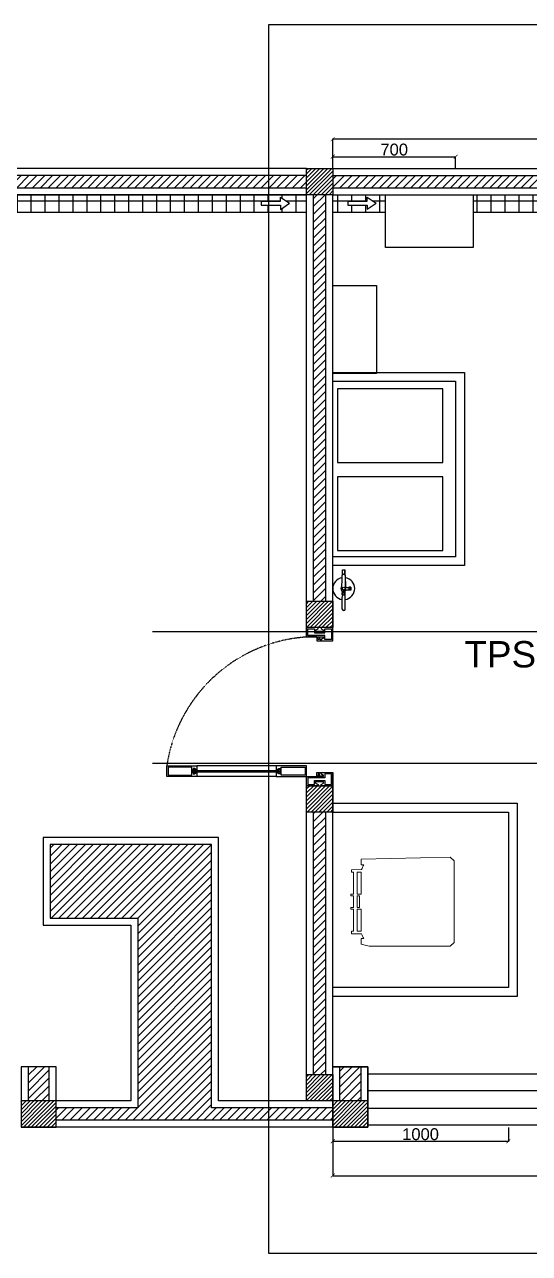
# Model space of a CAD drawing. Header units: millimetres. Extents: x -152054 to 94068, y -14280 to 91468.
# Drawn here: x -77724 to -74849, y 25102 to 32099 of the extents above; entities that cross this region are included whole.
import ezdxf

# ---------------------------------------------------------------- set-up
doc = ezdxf.new("R2010")
doc.units = ezdxf.units.MM
doc.linetypes.add('HIDDEN', pattern=[0.375, 0.25, -0.125])
doc.layers.add('001_Dark_1 10', color=7, linetype='Continuous', lineweight=0)
doc.layers.add('ALM', color=120, linetype='Continuous')
doc.styles.get("Standard").update_dxf_attribs({"font": 'arial.ttf'})
doc.dimstyles.new('ISO-25', dxfattribs={"dimtxt": 67.5, "dimasz": 22.5, "dimexe": 1.25, "dimexo": 0.625, "dimgap": 5.63, "dimtad": 1, "dimtoh": 1, "dimdec": 0, "dimtxsty": 'Standard', "dimblk": 'ARCHTICK', "dimcen": 2.5, "dimclrd": 40, "dimclre": 40, "dimclrt": 1, "dimadec": 0, "dimazin": 0, "dimtfac": 1, "dimtdec": 0, "dimtmove": 0, "dimatfit": 3, "dimldrblk": 'BOXFILLED', "dimfxl": 1, "dimarcsym": 0})
pattern_1 = [(45, (17246.474, -14624.232), (-11.2253202, 11.2253202), [])]
pattern_2 = [(45, (17246.474, -14624.232), (-22.45064, 22.45064), [])]

# ---------------------------------------------------------------- blocks, each defined once
blk = doc.blocks.new('_ArchTick')
at = {"color": 0, "linetype": 'ByBlock', "const_width": 0.15}
blk.add_lwpolyline([(-0.5, -0.5), (0.5, 0.5)], dxfattribs=at)
blk = doc.blocks.new('*D118')
at = {"color": 40, "lineweight": -2, "transparency": 16777216}
for p, q in [((-75969.2, 31281.4), (-75969.2, 31448.2)), ((-72769.2, 31446.9), (-75969.2, 31446.9)), ((-72769.2, 31281.4), (-72769.2, 31448.2))]:
    blk.add_line(p, q, dxfattribs=at)
at = {"layer": 'Defpoints', "color": 0, "transparency": 16777216}
for p in [(-75969.2, 31446.9), (-75969.2, 31280.7), (-72769.2, 31280.7)]:
    blk.add_point(p, dxfattribs=at)
at = {"color": 40, "lineweight": -2, "transparency": 16777216, "xscale": 22.5, "yscale": 22.5, "zscale": 22.5, "rotation": 180}
blk.add_blockref('_ArchTick', (-75969.2, 31446.9), dxfattribs=at)
at = {"color": 40, "lineweight": -2, "transparency": 16777216, "xscale": 22.5, "yscale": 22.5, "zscale": 22.5}
blk.add_blockref('_ArchTick', (-72769.2, 31446.9), dxfattribs=at)
at = {"color": 1, "transparency": 16777216, "insert": (-74369.2, 31487), "char_height": 67.5, "attachment_point": 5}
blk.add_mtext('3200', dxfattribs=at)
blk = doc.blocks.new('_BoxFilled')
at = {"color": 0, "linetype": 'ByBlock', "lineweight": -2}
blk.add_line((-0.5, 0), (-1, 0), dxfattribs=at)
at = {"color": 0, "linetype": 'ByBlock'}
blk.add_solid([(-0.5, 0.5), (0.5, 0.5), (-0.5, -0.5), (0.5, -0.5)], dxfattribs=at)
blk = doc.blocks.new('*D120')
at = {"color": 40, "lineweight": -2, "transparency": 16777216}
for p, q in [((-75969.2, 25820.1), (-75969.2, 25543.9)), ((-72044.2, 25820.1), (-72044.2, 25543.9)), ((-75969.2, 25545.1), (-72044.2, 25545.1))]:
    blk.add_line(p, q, dxfattribs=at)
at = {"layer": 'Defpoints', "color": 0, "transparency": 16777216}
for p in [(-75969.2, 25820.7), (-72044.2, 25820.7), (-72044.2, 25545.1)]:
    blk.add_point(p, dxfattribs=at)
at = {"color": 40, "lineweight": -2, "transparency": 16777216, "xscale": 22.5, "yscale": 22.5, "zscale": 22.5, "rotation": 180}
blk.add_blockref('_ArchTick', (-75969.2, 25545.1), dxfattribs=at)
at = {"color": 40, "lineweight": -2, "transparency": 16777216, "xscale": 22.5, "yscale": 22.5, "zscale": 22.5}
blk.add_blockref('_ArchTick', (-72044.2, 25545.1), dxfattribs=at)
at = {"color": 1, "transparency": 16777216, "insert": (-74006.7, 25585.2), "char_height": 67.5, "attachment_point": 5}
blk.add_mtext('3925', dxfattribs=at)
blk = doc.blocks.new('*D117')
at = {"color": 40, "lineweight": -2, "transparency": 16777216}
for p, q in [((-75969.2, 25820.1), (-75969.2, 25739.6)), ((-74969.2, 25818.6), (-74969.2, 25739.6)), ((-75969.2, 25740.8), (-74969.2, 25740.8))]:
    blk.add_line(p, q, dxfattribs=at)
at = {"layer": 'Defpoints', "color": 0, "transparency": 16777216}
for p in [(-75969.2, 25820.7), (-74969.2, 25819.3), (-74969.2, 25740.8)]:
    blk.add_point(p, dxfattribs=at)
at = {"color": 40, "lineweight": -2, "transparency": 16777216, "xscale": 22.5, "yscale": 22.5, "zscale": 22.5, "rotation": 180}
blk.add_blockref('_ArchTick', (-75969.2, 25740.8), dxfattribs=at)
at = {"color": 40, "lineweight": -2, "transparency": 16777216, "xscale": 22.5, "yscale": 22.5, "zscale": 22.5}
blk.add_blockref('_ArchTick', (-74969.2, 25740.8), dxfattribs=at)
at = {"color": 1, "transparency": 16777216, "insert": (-75469.2, 25780.9), "char_height": 67.5, "attachment_point": 5}
blk.add_mtext('1000', dxfattribs=at)
blk = doc.blocks.new('*D102')
at = {"color": 40, "lineweight": -2, "transparency": 16777216}
for p, q in [((-75969.2, 31281.4), (-75969.2, 31348.5)), ((-75969.2, 31347.2), (-75269.2, 31347.2)), ((-75269.2, 31281.4), (-75269.2, 31348.5))]:
    blk.add_line(p, q, dxfattribs=at)
at = {"layer": 'Defpoints', "color": 0, "transparency": 16777216}
for p in [(-75269.2, 31347.2), (-75969.2, 31280.7), (-75269.2, 31280.7)]:
    blk.add_point(p, dxfattribs=at)
at = {"color": 40, "lineweight": -2, "transparency": 16777216, "xscale": 22.5, "yscale": 22.5, "zscale": 22.5, "rotation": 180}
blk.add_blockref('_ArchTick', (-75969.2, 31347.2), dxfattribs=at)
at = {"color": 40, "lineweight": -2, "transparency": 16777216, "xscale": 22.5, "yscale": 22.5, "zscale": 22.5}
blk.add_blockref('_ArchTick', (-75269.2, 31347.2), dxfattribs=at)
at = {"color": 1, "transparency": 16777216, "insert": (-75619.2, 31387.3), "char_height": 67.5, "attachment_point": 5}
blk.add_mtext('700', dxfattribs=at)
blk = doc.blocks.new('Fire Extinguisher_top_dwgmodels.com')
at = {"color": 0}
for p, q in [((-111.7, 8), (-47, 8)), ((-34.9, 6.6), (-37.6, 6.6)), ((-34.9, 8), (-34.9, -8)), ((-34.9, 8), (-23.5, 8)), ((-34.9, 4.6), (-23.2, 4.6)), ((-34.8, 5.7), (-23.2, 5.7)), ((-18.9, 6.3), (-18.9, -6.3)), ((-18.9, 6.3), (-13.5, 6.3)), ((-13.5, -10), (-13.5, 10)), ((-13.5, 10), (70.6, 8.9)), ((10.3, 9.7), (10.3, 11.5)), ((10.7, 9.7), (10.7, 11.5)), ((75, 7.5), (102.5, 7.5)), ((76.7, 5.9), (102.5, 5.9)), ((78.5, 0.9), (78.5, -0.9)), ((102.5, 7.5), (102.5, -7.5)), ((-111.7, -8), (-47, -8)), ((-34.9, -6.6), (-37.6, -6.6)), ((-34.9, -4.6), (-23.2, -4.6)), ((-34.9, -8), (-23.5, -8)), ((-34.8, -5.7), (-23.2, -5.7)), ((-18.9, -6.3), (-13.5, -6.3)), ((-13.5, -10), (70.6, -8.9)), ((-8, -38), (-8, -28.4)), ((8, -28.4), (-8, -28.4)), ((-8, -36.1), (8, -36.1)), ((8, -38), (-8, -38)), ((-6, -9.9), (-6, -28.4)), ((6, -9.7), (6, -28.4)), ((8, -38), (8, -28.4)), ((10.3, -9.7), (10.3, -9.7)), ((10.7, -9.9), (10.7, -9.7)), ((10.8, -10.2), (11, -9.9)), ((10.9, -10.4), (38.5, -10.4)), ((10.9, -11.2), (38.5, -11.2)), ((75, -7.5), (102.5, -7.5)), ((76.7, -5.9), (102.5, -5.9))]:
    blk.add_line(p, q, dxfattribs=at)
blk.add_circle((0, 0), 8, dxfattribs=at)
for centre, radius, start, end in [((-111.7, 0), 8, 90, 270), ((0, 0), 60, 8.63634, 172.33774), ((-48.9, -37), 45.1, 75.45516, 87.51639), ((-23.6, 0.6), 7.45, 50.21268, 88.81165), ((-23.3, 7.7), 1.98, 271.9881, 358.95264), ((-25.5, 0), 5.13, 297.45336, 62.54664), ((0, 0), 16, 147.62977, 156.90324), ((0, 0), 16, 37.06115, 141.38095), ((10.5, 11.5), 0.177, 14.08515, 165.91485), ((70.5, 0.9), 8, 0, 89.22105), ((0, 0), 60, 187.66226, 351.36366), ((-48.9, 37), 45.1, 272.48361, 284.54484), ((-23.6, -0.6), 7.45, 271.18835, 309.78732), ((-23.3, -7.7), 1.98, 1.04736, 88.0119), ((0, 0), 16, 203.09676, 212.37023), ((0, 0), 16, 218.61905, 247.97569), ((-11.2, -9.9), 0.819, 184.1848, 357.37311), ((0, 0), 16, 292.02431, 310.05582), ((10.5, -11), 1.25, 101.81013, 350.17322), ((10.5, -11), 0.907, 90, 346.38439), ((10.2, -9.7), 0.107, 282.29411, 2.93082), ((10.4, -9.9), 0.229, 277.22721, 346.97369), ((11.1, -10.8), 0.447, 116.56505, 243.43495), ((0, 0), 16, 312.00128, 315.45352), ((10.5, -11), 0.907, 40.29761, 70.77738), ((10.5, -11), 1.25, 27.96289, 66.6982), ((0, 0), 16, 319.34614, 322.93885), ((38.3, -10.8), 0.447, 296.56505, 63.43495), ((70.5, -0.9), 8, 270.77895, 0)]:
    blk.add_arc(centre, radius, start, end, dxfattribs=at)

msp = doc.modelspace()

# ---------------------------------------------------------------- hatches: boundary and pattern name
at = {"transparency": 33554559}
h = msp.add_hatch(dxfattribs=at)
h.set_pattern_fill('ANSI31', color=1, scale=5)
h.set_pattern_definition(pattern_1)
h.paths.add_polyline_path([(-81084.2, 31280.7), (-81234.2, 31280.7), (-81234.2, 31130.7), (-81084.2, 31130.7)])
h.paths.add_polyline_path([(-78676.7, 31280.7), (-78676.7, 31130.7), (-78526.7, 31130.7), (-78526.7, 31280.7)])
h.paths.add_polyline_path([(-75969.2, 31130.7), (-75969.2, 31280.7), (-76119.2, 31280.7), (-76119.2, 31130.7)])
h.paths.add_polyline_path([(-72619.2, 31280.7), (-72769.2, 31280.7), (-72769.2, 31130.7), (-72619.2, 31130.7)])
h.paths.add_polyline_path([(-72619.2, 29935.7), (-72769.2, 29935.7), (-72769.2, 29785.7), (-72619.2, 29785.7)])
h.paths.add_polyline_path([(-72044.2, 29935.7), (-72194.2, 29935.7), (-72194.2, 29785.7), (-72044.2, 29785.7)])
h.paths.add_polyline_path([(-72044.2, 25970.7), (-72194.2, 25970.7), (-72194.2, 25820.7), (-72044.2, 25820.7)])
h.paths.add_polyline_path([(-72929.2, 25970.7), (-73129.2, 25970.7), (-73129.2, 25820.7), (-72929.2, 25820.7)])
h.paths.add_polyline_path([(-75969.2, 25820.7), (-75769.2, 25820.7), (-75769.2, 25970.7), (-75969.2, 25970.7)])
h.paths.add_polyline_path([(-76119.2, 25970.7), (-75969.2, 25970.7), (-75969.2, 26120.7), (-76119.2, 26120.7)])
h.paths.add_polyline_path([(-77744.2, 25820.7), (-77544.2, 25820.7), (-77544.2, 25970.7), (-77744.2, 25970.7)])
h.paths.add_polyline_path([(-75969.2, 27615.7), (-75969.2, 27765.7), (-76119, 27765.7), (-76119, 27615.7)])
h.paths.add_polyline_path([(-80384, 25970.7), (-80584, 25970.7), (-80584, 25820.7), (-80384, 25820.7)])
h.paths.add_polyline_path([(-81084.2, 25970.7), (-81234.2, 25970.7), (-81234.2, 25820.7), (-81084.2, 25820.7)])
h.paths.add_polyline_path([(-81234.2, 27130.7), (-81084.2, 27130.7), (-81084.2, 27280.7), (-81234.2, 27280.7)])
h.paths.add_polyline_path([(-82384.2, 27130.7), (-82234.2, 27130.7), (-82234.2, 27280.7), (-82384.2, 27280.7)])
h.paths.add_polyline_path([(-81234.2, 29130.7), (-81084.2, 29130.7), (-81084.2, 29280.7), (-81234.2, 29280.7)])
h.paths.add_polyline_path([(-82234.2, 29130.7), (-82234.2, 29280.7), (-82384.2, 29280.7), (-82384.2, 29130.7)])
h = msp.add_hatch()
h.set_pattern_fill('ANSI31', color=1, scale=10)
h.set_pattern_definition(pattern_2)
h.paths.add_polyline_path([(-76119.2, 31170.7), (-76119.2, 31240.7), (-78526.7, 31240.7), (-78526.7, 31170.7)])
h = msp.add_hatch()
h.set_pattern_fill('ANSI31', color=1, scale=10)
h.set_pattern_definition(pattern_2)
h.paths.add_polyline_path([(-75969.2, 31240.7), (-75969.2, 31170.7), (-72769.2, 31170.7), (-72769.2, 31240.7)])
h = msp.add_hatch()
h.set_pattern_fill('ANSI37', color=4, scale=25, angle=45)
h.set_pattern_definition([(90, (17246.474, -14624.23), (-79.375, 0), []), (180, (17246.474, -14624.23), (0, -79.375), [])])
h.paths.add_polyline_path([(-72769.2, 31130.7), (-75169.2, 31130.7), (-75169.2, 31030.7), (-72769.2, 31030.7)])
h.paths.add_polyline_path([(-73925.5, 31092.3), (-73815.4, 31092.5), (-73815.4, 31115.7), (-73764.3, 31080.9), (-73815.3, 31046), (-73815.4, 31069.2), (-73925.5, 31069.1)], flags=16)
h.paths.add_polyline_path([(-74493.7, 31072.5), (-74544.8, 31037.6), (-74544.8, 31060.8), (-74654.9, 31060.6), (-74654.9, 31083.9), (-74544.8, 31084), (-74544.9, 31107.3)], flags=16)
h.paths.add_polyline_path([(-72896, 31080.7, -1), (-72975.9, 31080.7, -1)], flags=16)
h.paths.add_polyline_path([(-72902.4, 31080.7, -1), (-72969.4, 31080.7, -1)], flags=0)
h.paths.add_polyline_path([(-75669.2, 31130.7), (-75969.2, 31130.7), (-75969.2, 31030.7), (-75669.2, 31030.7)])
h.paths.add_polyline_path([(-75882.5, 31093.7), (-75772.4, 31093.8), (-75772.4, 31117.1), (-75721.3, 31082.3), (-75772.3, 31047.4), (-75772.4, 31070.6), (-75882.5, 31070.4)], flags=16)
h.paths.add_polyline_path([(-76119.2, 31130.7), (-81084.2, 31130.7), (-81084.2, 31030.7), (-76119.2, 31030.7)])
h.paths.add_polyline_path([(-78756.8, 31079.7), (-78807.8, 31044.8), (-78807.8, 31068), (-78917.9, 31067.9), (-78918, 31091.1), (-78807.9, 31091.3), (-78807.9, 31114.5)], flags=16)
h.paths.add_polyline_path([(-76377.2, 31070.4), (-76377.3, 31093.6), (-76267.2, 31093.8), (-76267.2, 31117), (-76216.1, 31082.3), (-76267.1, 31047.3), (-76267.1, 31070.6)], flags=16)
h.paths.add_polyline_path([(-80812.3, 31078), (-80863.3, 31043.1), (-80863.3, 31066.3), (-80973.4, 31066.2), (-80973.5, 31089.4), (-80863.4, 31089.6), (-80863.4, 31112.8)], flags=16)
h.paths.add_polyline_path([(-81234.2, 31130.7), (-82234.2, 31130.7), (-82234.2, 31030.7), (-81234.2, 31030.7)])
h.paths.add_polyline_path([(-81612.6, 31076.6), (-81663.6, 31041.7), (-81663.7, 31064.9), (-81773.8, 31064.8), (-81773.8, 31088), (-81663.7, 31088.2), (-81663.7, 31111.4)], flags=16)
h = msp.add_hatch()
h.set_pattern_fill('ANSI31', color=1, scale=10)
h.set_pattern_definition(pattern_2)
h.paths.add_polyline_path([(-76009.2, 31130.7), (-76079.2, 31130.7), (-76079.2, 28816.1), (-76009.2, 28816.1)])
h = msp.add_hatch(dxfattribs=at)
h.set_pattern_fill('ANSI31', color=1, scale=5)
h.set_pattern_definition(pattern_1)
h.paths.add_polyline_path([(-75969.2, 28816.1), (-76119.2, 28816.1), (-76119.2, 28666.1), (-75969.2, 28666.1)])
at = {"true_color": 0xed1f24}
h = msp.add_hatch(dxfattribs=at)
h.set_pattern_fill('ANSI31', color=240, scale=15, angle=-90)
h.set_pattern_definition([(315, (-79261.75, 35306.906), (33.67596, 33.67596), [])])
h.paths.add_polyline_path([(-76021.6, 27826.4), (-76035.1, 27833.1), (-76036.6, 27832.2), (-76023.1, 27825.5)])
h = msp.add_hatch()
h.set_pattern_fill('ANSI31', color=1, scale=10)
h.set_pattern_definition(pattern_2)
h.paths.add_polyline_path([(-76009.2, 27615.7), (-76079.2, 27615.7), (-76079.2, 26120.7), (-76009.2, 26120.7)])
h = msp.add_hatch()
h.set_pattern_fill('ANSI31', color=1, scale=10)
h.set_pattern_definition(pattern_2)
h.paths.add_polyline_path([(-75969.2, 25930.7), (-76659.2, 25930.7), (-76659.2, 27430.7), (-77579.2, 27430.7), (-77579.2, 27010.7), (-77369.2, 27010.7), (-77079.2, 27010.7), (-77079.2, 25930.7), (-77544.2, 25930.7), (-77544.2, 25860.7), (-75969.2, 25860.7)])
h = msp.add_hatch()
h.set_pattern_fill('ANSI31', color=1, scale=10)
h.set_pattern_definition(pattern_2)
h.paths.add_polyline_path([(-77584.2, 26165.7), (-77704.2, 26165.7), (-77704.2, 25970.7), (-77584.2, 25970.7)])
h = msp.add_hatch()
h.set_pattern_fill('ANSI31', color=1, scale=10)
h.set_pattern_definition(pattern_2)
h.paths.add_polyline_path([(-75809.2, 26165.7), (-75929.2, 26165.7), (-75929.2, 25970.7), (-75809.2, 25970.7)])

# ---------------------------------------------------------------- linework, layer by layer
at = {"color": 1}
msp.add_lwpolyline([(-76333.5, 32099.3), (-71349.5, 32099.3), (-71349.5, 25102.4), (-76333.5, 25102.4)], close=True, dxfattribs=at)
for points in [[(-76119.2, 31280.7), (-82384.2, 31280.7)], [(-76119.2, 31280.7), (-72619.2, 31280.7), (-72619.2, 29935.7), (-72044.2, 29935.7), (-72044.2, 25820.7), (-73079.2, 25820.7)], [(-76119.2, 31240.7), (-78526.7, 31240.7)], [(-75969.2, 31240.7), (-72769.2, 31240.7)], [(-78526.7, 31170.7), (-76119.2, 31170.7)], [(-75969.2, 31170.7), (-72769.2, 31170.7)], [(-76119.2, 31130.7), (-81084.2, 31130.7)], [(-81084.2, 31130.7), (-76119.2, 31130.7)], [(-76377.3, 31093.6), (-76267.2, 31093.8)], [(-76377.3, 31093.6), (-76377.2, 31070.4)], [(-76377.2, 31070.4), (-76267.1, 31070.6)], [(-76267.2, 31093.8), (-76267.2, 31117), (-76216.1, 31082.3)], [(-76267.1, 31070.6), (-76267.1, 31047.3), (-76216.1, 31082.3)], [(-76119.2, 28611.8), (-76119.2, 31130.7)], [(-76079.2, 28816.1), (-76079.2, 31130.7)], [(-76009.2, 28816.1), (-76009.2, 31130.7)], [(-75969.2, 28591.2), (-75969.2, 31130.7), (-72769.2, 31130.7), (-72769.2, 29785.7), (-72194.2, 29785.7), (-72194.2, 25970.7), (-72929.2, 25970.7), (-72929.2, 26165.7), (-73129.2, 26165.7), (-73129.2, 25970.7)], [(-75969.2, 31130.7), (-72769.2, 31130.7)], [(-75882.5, 31093.7), (-75772.4, 31093.8)], [(-75882.5, 31093.7), (-75882.5, 31070.4)], [(-75882.5, 31070.4), (-75772.4, 31070.6)], [(-75772.4, 31093.8), (-75772.4, 31117.1), (-75721.3, 31082.3)], [(-75772.4, 31070.6), (-75772.3, 31047.4), (-75721.3, 31082.3)], [(-75669.2, 31130.7), (-75169.2, 31130.7), (-75169.2, 30830.7), (-75669.2, 30830.7), (-75669.2, 31130.7)], [(-81084.2, 31030.7), (-76119.2, 31030.7)], [(-75969.2, 31030.7), (-75669.2, 31030.7)], [(-75169.2, 31030.7), (-72769.2, 31030.7)], [(-75969.2, 30613.4), (-75719.2, 30613.4), (-75719.2, 30113.4), (-75969.2, 30113.4), (-75969.2, 30613.4)], [(-75969.2, 30118.5), (-75219.2, 30118.5), (-75219.2, 29018.5), (-75969.2, 29018.5)], [(-75969.2, 30068.5), (-75269.2, 30068.5), (-75269.2, 29068.5), (-75969.2, 29068.5), (-75969.2, 30068.5)], [(-75341.5, 30025.5), (-75941.5, 30025.5), (-75941.5, 29605.5), (-75341.5, 29605.5), (-75341.5, 30025.5)], [(-76995.5, 28644.5), (-69970.1, 28644.5), (-69970.1, 29458.4)], [(-75341.5, 29524.9), (-75941.5, 29524.9), (-75941.5, 29104.9), (-75341.5, 29104.9), (-75341.5, 29524.9)], [(-75969.2, 28666.1), (-76119.2, 28666.1)], [(-76995.5, 27893.9), (-69970.1, 27893.9), (-69970.1, 27080.1)], [(-76119.2, 25970.7), (-76119.2, 27878)], [(-75969.2, 26165.7), (-75969.2, 27840.6)], [(-76119, 27765.7), (-75969.2, 27765.7)], [(-76094.2, 27765.7), (-75969.2, 27765.7)], [(-75969.2, 27665.7), (-74919.2, 27665.7), (-74919.2, 26565.7), (-75969.2, 26565.7)], [(-76079.2, 26120.7), (-76079.2, 27615.7)], [(-76009.2, 26120.7), (-76009.2, 27615.7)], [(-75969.2, 27615.7), (-74969.2, 27615.7), (-74969.2, 26615.7), (-75969.2, 26615.7), (-75969.2, 27615.7)], [(-75969.2, 25970.7), (-76619.2, 25970.7), (-76619.2, 27470.7), (-77619.2, 27470.7), (-77619.2, 26970.7), (-77369.2, 26970.7), (-77119.2, 26970.7)], [(-75969.2, 25930.7), (-76659.2, 25930.7), (-76659.2, 27430.7), (-77579.2, 27430.7), (-77579.2, 27010.7), (-77369.2, 27010.7), (-77079.2, 27010.7)], [(-77079.2, 27010.7), (-77079.2, 25930.7)], [(-77119.2, 26970.7), (-77119.2, 25970.7)], [(-77544.2, 25970.7), (-77544.2, 26165.7), (-77744.2, 26165.7), (-77744.2, 25970.7)], [(-77704.2, 26165.7), (-77704.2, 25970.7)], [(-77584.2, 25970.7), (-77584.2, 26165.7)], [(-77544.2, 25970.7), (-77544.2, 26165.7)], [(-75769.2, 25970.7), (-75769.2, 26165.7), (-75969.2, 26165.7), (-75969.2, 26165.7)], [(-75929.2, 25970.7), (-75929.2, 26165.7)], [(-75809.2, 26165.7), (-75809.2, 25970.7)], [(-75769.2, 26125.3), (-73129.2, 26125.3)], [(-75769.2, 26030.3), (-73129.2, 26030.3)], [(-77119.2, 25970.7), (-77544.2, 25970.7)], [(-75969.2, 25970.7), (-76619.2, 25970.7)], [(-75769.2, 25970.7), (-75769.2, 25820.7)], [(-77079.2, 25930.7), (-77544.2, 25930.7)], [(-75769.2, 25930.3), (-73129.2, 25930.3)], [(-76119.2, 25820.7), (-77744.2, 25820.7)], [(-75969.2, 25860.7), (-77544.2, 25860.7)], [(-75769.2, 25820.7), (-76119.2, 25820.7)], [(-75769.2, 25834.4), (-73129.2, 25834.4)]]:
    msp.add_lwpolyline(points)
for points in [[(-75969.2, 31130.7), (-76119.2, 31130.7), (-76119.2, 31280.7), (-75969.2, 31280.7)], [(-75969.2, 28666.1), (-76119.2, 28666.1), (-76119.2, 28816.1), (-75969.2, 28816.1)], [(-75969, 27615.7), (-76119, 27615.7), (-76119, 27765.7), (-75969, 27765.7)], [(-75969.2, 25970.7), (-76119.2, 25970.7), (-76119.2, 26120.7), (-75969.2, 26120.7)], [(-75769.2, 25820.7), (-75969.2, 25820.7), (-75969.2, 26165.7), (-75769.2, 26165.7)], [(-77744.2, 25820.7), (-77544.2, 25820.7), (-77544.2, 25970.7), (-77744.2, 25970.7)], [(-75969.2, 25820.7), (-75769.2, 25820.7), (-75769.2, 25970.7), (-75969.2, 25970.7)]]:
    msp.add_lwpolyline(points, close=True)
at = {"layer": '001_Dark_1 10'}
msp.add_lwpolyline([(-75865.3, 27147.5), (-75850.8, 27147.5), (-75850.8, 27273.5), (-75862.3, 27273.5), (-75862.3, 27280.4), (-75862.3, 27287.3), (-75805, 27287.7, -0.065352), (-75792.4, 27315.3), (-75808, 27315.2), (-75808, 27347.1), (-75301.4, 27359), (-75277.1, 27337.7), (-75277.1, 27105.1), (-75277.1, 26872.5), (-75301.4, 26851.2), (-75761, 26851.5), (-75808, 26863.1), (-75808, 26895), (-75792.4, 26894.8, -0.065352), (-75805, 26922.5), (-75862.3, 26922.9), (-75862.3, 26929.8), (-75862.3, 26936.7), (-75850.8, 26936.7), (-75850.8, 27062.6), (-75865.3, 27062.6), (-75865.3, 27071.2), (-75850.8, 27071.2), (-75850.8, 27105.1), (-75850.8, 27138.9), (-75865.3, 27138.9)], format="xyb", close=True, dxfattribs=at)
for points in [[(-75807, 27147.5), (-75807, 27273.5), (-75830.2, 27273.5), (-75830.2, 27147.5), (-75807, 27147.5)], [(-75807, 27062.6), (-75807, 26936.7), (-75830.2, 26936.7), (-75830.2, 27062.6), (-75807, 27062.6)]]:
    msp.add_lwpolyline(points, dxfattribs=at)
msp.add_lwpolyline([(-75817.5, 27071.2), (-75830.2, 27071.2), (-75830.2, 27105.1), (-75830.2, 27138.9), (-75817.5, 27138.9), (-75817.5, 27105.1)], close=True, dxfattribs=at)
at = {"layer": 'ALM'}
for p, q in [((-76291.2, 27878), (-76742.3, 27878)), ((-76291.2, 27818.1), (-76742.3, 27818.1))]:
    msp.add_line(p, q, dxfattribs=at)
for points in [[(-76021.6, 28613.7), (-76021.6, 28605.4), (-76035.1, 28598.7), (-76035.1, 28591.2), (-75969.2, 28591.2), (-75969.2, 28666.1), (-76035.1, 28666.1), (-76035.1, 28658.6), (-76021.6, 28651.8), (-76021.6, 28644.4), (-76044.1, 28644.4), (-76066.6, 28644.4), (-76066.6, 28651.8), (-76053.1, 28658.6), (-76053.1, 28666.1), (-76119, 28666.1), (-76119, 28613.7)], [(-76111.5, 28621.1), (-76111.5, 28658.6), (-76074, 28658.6), (-76074, 28636.9), (-76044.1, 28636.9), (-76014.1, 28636.9), (-76014.1, 28658.6), (-75976.7, 28658.6), (-75976.7, 28598.7), (-76014.1, 28598.7), (-76014.1, 28621.1)], [(-76036.6, 28591.2), (-76036.6, 28599.6), (-76023.1, 28606.4), (-76023.1, 28612.2), (-76044.1, 28612.2), (-76044.1, 28598.7), (-76051.6, 28598.7), (-76051.6, 28612.2), (-76059.1, 28612.2), (-76059.1, 28591.2)], [(-76742.3, 27857.1), (-76749.7, 27857.1), (-76756.5, 27863.1), (-76764, 27863.1), (-76764, 27833.1), (-76756.5, 27833.1), (-76749.7, 27839.1), (-76742.3, 27839.1), (-76742.3, 27818.1), (-76914.5, 27818.1), (-76914.5, 27825.6), (-76914.5, 27825.6), (-76914.5, 27870.6), (-76914.5, 27870.6), (-76914.5, 27878), (-76742.3, 27878)], [(-76771.5, 27870.6), (-76907, 27870.6), (-76907, 27825.6), (-76771.5, 27825.6)], [(-76291.2, 27857.1), (-76283.7, 27857.1), (-76277, 27863.1), (-76269.5, 27863.1), (-76269.5, 27833.1), (-76277, 27833.1), (-76283.7, 27839.1), (-76291.2, 27839.1), (-76291.2, 27818.1), (-76119, 27818.1), (-76119, 27825.6), (-76119, 27825.6), (-76119, 27870.6), (-76119, 27870.6), (-76119, 27878), (-76291.2, 27878)], [(-76262, 27870.6), (-76126.5, 27870.6), (-76126.5, 27825.6), (-76262, 27825.6)], [(-76021.6, 27818.1), (-76021.6, 27826.4), (-76035.1, 27833.1), (-76035.1, 27840.6), (-75969.2, 27840.6), (-75969.2, 27765.7), (-76035.1, 27765.7), (-76035.1, 27773.2), (-76021.6, 27780), (-76021.6, 27787.4), (-76044.1, 27787.4), (-76066.6, 27787.4), (-76066.6, 27780), (-76053.1, 27773.2), (-76053.1, 27765.7), (-76119, 27765.7), (-76119, 27818.1)], [(-76111.5, 27810.7), (-76111.5, 27773.2), (-76074, 27773.2), (-76074, 27794.9), (-76044.1, 27794.9), (-76014.1, 27794.9), (-76014.1, 27773.2), (-75976.7, 27773.2), (-75976.7, 27833.1), (-76014.1, 27833.1), (-76014.1, 27810.7)], [(-76036.6, 27840.6), (-76036.6, 27832.2), (-76023.1, 27825.5), (-76023.1, 27819.6), (-76044.1, 27819.6), (-76044.1, 27833.1), (-76051.6, 27833.1), (-76051.6, 27819.6), (-76059.1, 27819.6), (-76059.1, 27840.6)]]:
    msp.add_lwpolyline(points, close=True, dxfattribs=at)
at = {"layer": 'ALM', "color": 251}
for points in [[(-76742.3, 27851.1), (-76758, 27851.1), (-76758, 27845.1), (-76742.3, 27845.1), (-76742.3, 27839.1), (-76764, 27839.1), (-76764, 27857.1), (-76742.3, 27857.1)], [(-76758, 27845.1), (-76275.5, 27845.1), (-76275.5, 27851.1), (-76758, 27851.1)], [(-76291.2, 27851.1), (-76275.5, 27851.1), (-76275.5, 27845.1), (-76291.2, 27845.1), (-76291.2, 27839.1), (-76269.5, 27839.1), (-76269.5, 27857.1), (-76291.2, 27857.1)]]:
    msp.add_lwpolyline(points, close=True, dxfattribs=at)
at = {"layer": 'ALM', "color": 251, "linetype": 'HIDDEN', "ltscale": 0.35}
msp.add_arc((-76061.9, 27751.8), 861.9, 89.82866, 171.57773, dxfattribs=at)

# ---------------------------------------------------------------- block references
at = {"xscale": 1.041799406047062, "yscale": 1.041799406047062, "zscale": 1.041799406047062, "rotation": 89.99999999999999}
msp.add_blockref('Fire Extinguisher_top_dwgmodels.com', (-75906.7, 28888), dxfattribs=at)

# ---------------------------------------------------------------- texts
at = {"insert": (-75377.8, 28588.9), "char_height": 150, "attachment_point": 1}
msp.add_mtext_dynamic_manual_height_columns('\\pxqc;{\\C3;TPS LIMBAH B3  PADAT}', width=1936.507, gutter_width=17.5, heights=[0], dxfattribs=at)

# ---------------------------------------------------------------- dimensions: what is measured, and where the dimension line sits
for base, p1, p2, picture, middle in [((-75969.2, 31446.9), (-72769.2, 31280.7), (-75969.2, 31280.7), '*D118', (-74369.2, 31487)), ((-75269.2, 31347.2), (-75969.2, 31280.7), (-75269.2, 31280.7), '*D102', (-75619.2, 31387.3)), ((-74969.2, 25740.8), (-75969.2, 25820.7), (-74969.2, 25819.3), '*D117', (-75469.2, 25780.9)), ((-72044.2, 25545.1), (-75969.2, 25820.7), (-72044.2, 25820.7), '*D120', (-74006.7, 25585.2))]:
    dim = msp.add_linear_dim(base=base, p1=p1, p2=p2, dimstyle='ISO-25')
    dim.commit()
    dim.dimension.update_dxf_attribs({"geometry": picture, "text_midpoint": middle})

doc.saveas('drawing.dxf')
